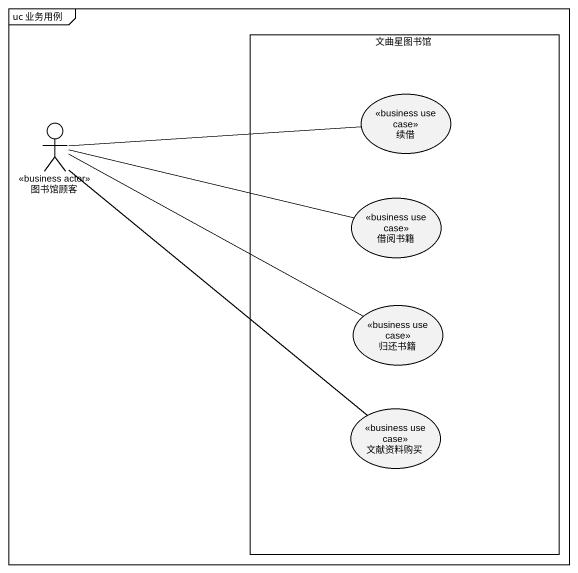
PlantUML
@startuml
mainframe uc 业务用例
rectangle 文曲星图书馆 {
  usecase 续借 <<business use case>>
  usecase 借阅书籍 <<business use case>>
  usecase 归还书籍 <<business use case>>
  usecase 文献资料购买 <<business use case>>
}
actor 图书馆顾客 <<business actor>>
图书馆顾客 -right- 续借
图书馆顾客 -right- 借阅书籍
图书馆顾客 -right- 归还书籍
图书馆顾客 -- 文献资料购买
@enduml
